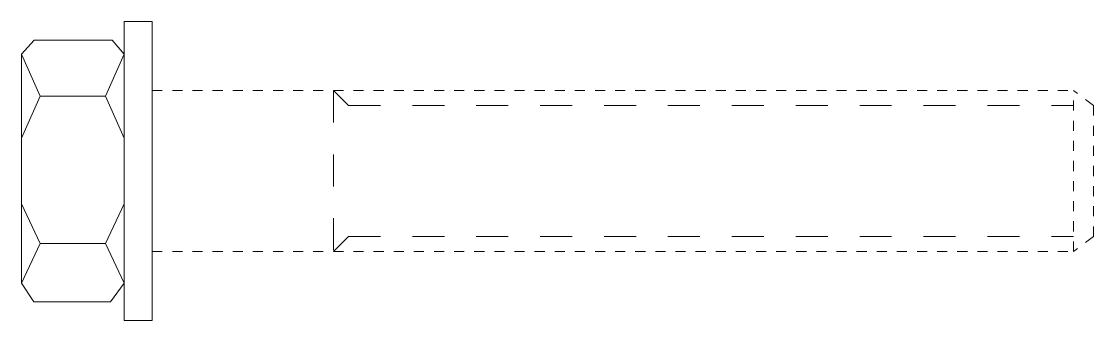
# Model space of a CAD drawing. Header units: metres. Extents: x -13 to 94, y -15 to 15.
import ezdxf

# ---------------------------------------------------------------- set-up
doc = ezdxf.new("R2010")
doc.units = ezdxf.units.M
doc.linetypes.add('Dash', pattern=[6.35, 3.175, -3.175])
doc.linetypes.add('Streep 1_1', pattern=[2, 1, -1])
doc.layers.add('A-DETL-GENF', color=92, linetype='Continuous', lineweight=18)
doc.layers.add('A-DETL-GENF-HDLN', color=1, linetype='Dash', lineweight=18)

# ---------------------------------------------------------------- blocks, each defined once
blk = doc.blocks.new('00 bout s e1 - M16-3186864-00_0 Basismaterialen')
at = {"layer": 'A-DETL-GENF'}
for p, q in [((-2.79, 0), (-2.79, 14.86)), ((-2.79, 14.86), (0, 14.86)), ((0, 14.86), (0, -14.86)), ((-13, 11.61), (-11.72, 13)), ((-11.72, 13), (-3.99, 13)), ((-3.99, 13), (-2.79, 11.61)), ((-13, 11.61), (-11.14, 7.43)), ((-13, -11.14), (-13, 11.61)), ((-4.64, 7.43), (-2.79, 11.61)), ((-2.79, 11.61), (-2.79, 0)), ((-11.14, 7.43), (-13, 3.25)), ((-11.14, 7.43), (-4.64, 7.43)), ((-2.79, 3.25), (-4.64, 7.43)), ((-13, 3.25), (-13, -3.25)), ((-2.79, -3.25), (-2.79, 3.25)), ((-2.79, -14.86), (-2.79, 0)), ((-2.79, 0), (-2.79, -11.14)), ((-13, -3.25), (-11.14, -7.2)), ((-4.64, -7.2), (-2.79, -3.25)), ((-11.14, -7.2), (-13, -11.14)), ((-11.14, -7.2), (-4.64, -7.2)), ((-2.79, -11.14), (-4.64, -7.2)), ((-11.78, -13), (-13, -11.14)), ((-2.79, -11.14), (-4.16, -13)), ((-4.16, -13), (-11.78, -13)), ((0, -14.86), (-2.79, -14.86))]:
    blk.add_line(p, q, dxfattribs=at)
at = {"layer": 'A-DETL-GENF', "linetype": 'Streep 1_1', "lineweight": 13}
for p, q in [((0, 8), (91.54, 8)), ((93.54, 6.5), (91.54, 8)), ((91.54, -8), (91.54, 8)), ((93.54, 6.5), (93.54, -6.5)), ((93.54, -6.5), (91.54, -8)), ((0, -8), (91.54, -8))]:
    blk.add_line(p, q, dxfattribs=at)
at = {"layer": 'A-DETL-GENF-HDLN'}
for p, q in [((18, 8), (19.5, 6.5)), ((18, 8), (18, -8)), ((19.5, 6.5), (91.54, 6.5)), ((18, -8), (19.5, -6.5)), ((19.5, -6.5), (91.54, -6.5))]:
    blk.add_line(p, q, dxfattribs=at)

msp = doc.modelspace()

# ---------------------------------------------------------------- block references
msp.add_blockref('00 bout s e1 - M16-3186864-00_0 Basismaterialen', (0, 0))

doc.saveas('drawing.dxf')
